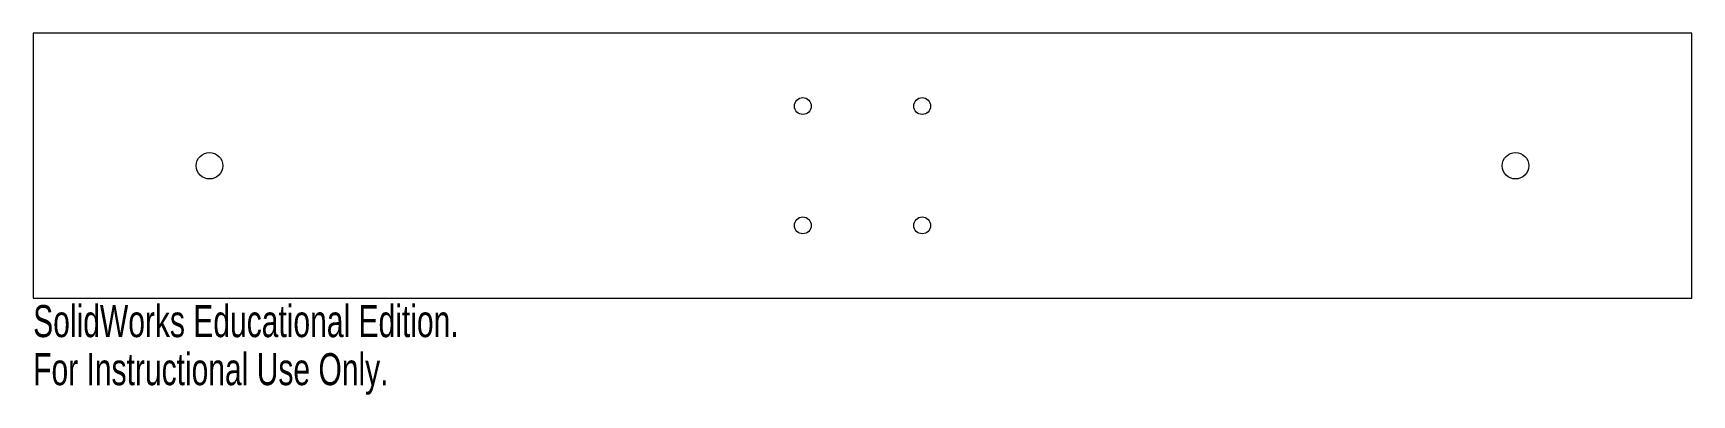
# Model space of a CAD drawing. Header units: millimetres. Extents: x -125 to 125, y -35 to 20.
import ezdxf

# ---------------------------------------------------------------- set-up
doc = ezdxf.new("R2010")
doc.units = ezdxf.units.MM
doc.styles.add('SLDTEXTSTYLE0', font='TXT', dxfattribs={"width": 0.7})

msp = doc.modelspace()

# ---------------------------------------------------------------- linework, layer by layer
at = {"color": 7, "linetype": 'Continuous', "lineweight": 15}
for p, q in [((-125, 20), (-125, -20)), ((125, 20), (-125, 20)), ((125, -20), (125, 20)), ((-125, -20), (125, -20))]:
    msp.add_line(p, q, dxfattribs=at)
for centre, radius in [((-9, 9), 1.27), ((9, 9), 1.27), ((-98.42, 0), 2), ((98.42, 0), 2), ((-9, -9), 1.27), ((9, -9), 1.27)]:
    msp.add_circle(centre, radius, dxfattribs=at)

# ---------------------------------------------------------------- texts
at = {"color": 7, "linetype": 'Continuous', "char_height": 4.8336, "attachment_point": 1, "style": 'SLDTEXTSTYLE0'}
for s, insert in [('SolidWorks Educational Edition.', (-125, -21.02)), ('For Instructional Use Only.', (-125, -28.27))]:
    msp.add_mtext(s, dxfattribs=dict(at, insert=insert))

doc.saveas('drawing.dxf')
